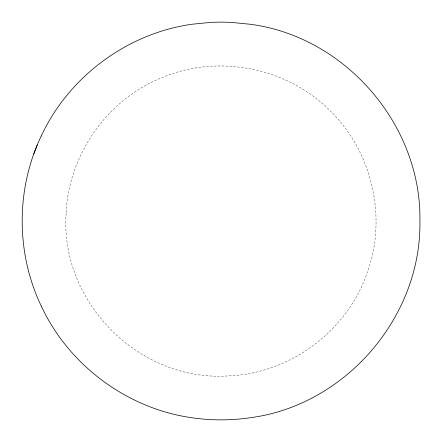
<?xml version="1.0" encoding="UTF-8"?>
<svg xmlns="http://www.w3.org/2000/svg" width="442" height="442" viewBox="0 0 442 442"><rect width="100%" height="100%" fill="white"/><g stroke="black" fill="none" stroke-linecap="round" stroke-linejoin="round"><path stroke-width="0.33" stroke-dasharray="2.21 1.66" d="M66.118 213.392C59.897 302.372 139.545 382.186 228.586 375.882L228.597 375.882C289.88 373.595 347.02 331.218 367.004 273.239C387.352 218.177 372.584 152.429 330.649 111.351C287.808 67.493 218.044 53.604 161.678 77.737C107.207 99.643 68.482 154.761 66.118 213.392"/><path stroke-width="0.66" d="M41.266 135.959C15.835 188.927 15.835 253.073 41.266 306.041M33.796 153.993L37.31 144.882M41.266 135.959C68.781 76.742 127.163 33.41 191.817 24.255L211.243 22.338L221 22.1L230.757 22.338L250.183 24.255C345.384 36.664 421.596 125.009 419.9 221C421.596 316.991 345.384 405.336 250.183 417.745L250.172 417.745C230.857 420.569 211.143 420.563 191.828 417.745L191.817 417.745C127.163 408.59 68.775 365.258 41.266 306.041"/></g></svg>
